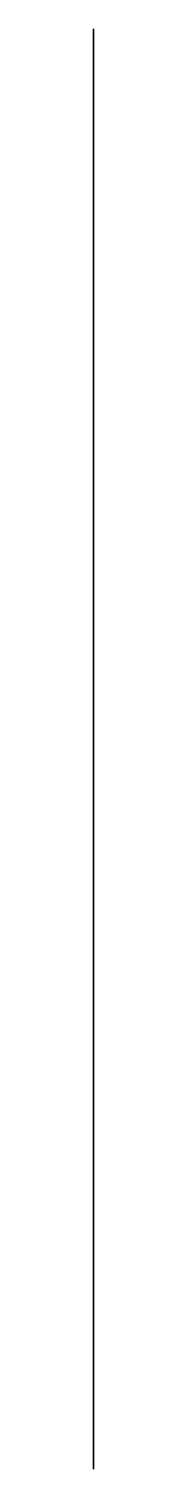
# Model space of a CAD drawing. Extents: x 0 to 0, y 0 to 0.5.
import ezdxf

# ---------------------------------------------------------------- set-up
doc = ezdxf.new("R2010")
doc.units = 0
doc.layers.add('FLAG', color=6, linetype='CONTINUOUS')

msp = doc.modelspace()

# ---------------------------------------------------------------- linework, layer by layer
at = {"layer": 'FLAG'}
msp.add_3dface([(0, 0.5), (0, 0), (0, 0, 1), (0, 0.5, 1)], dxfattribs=at)

doc.saveas('drawing.dxf')
